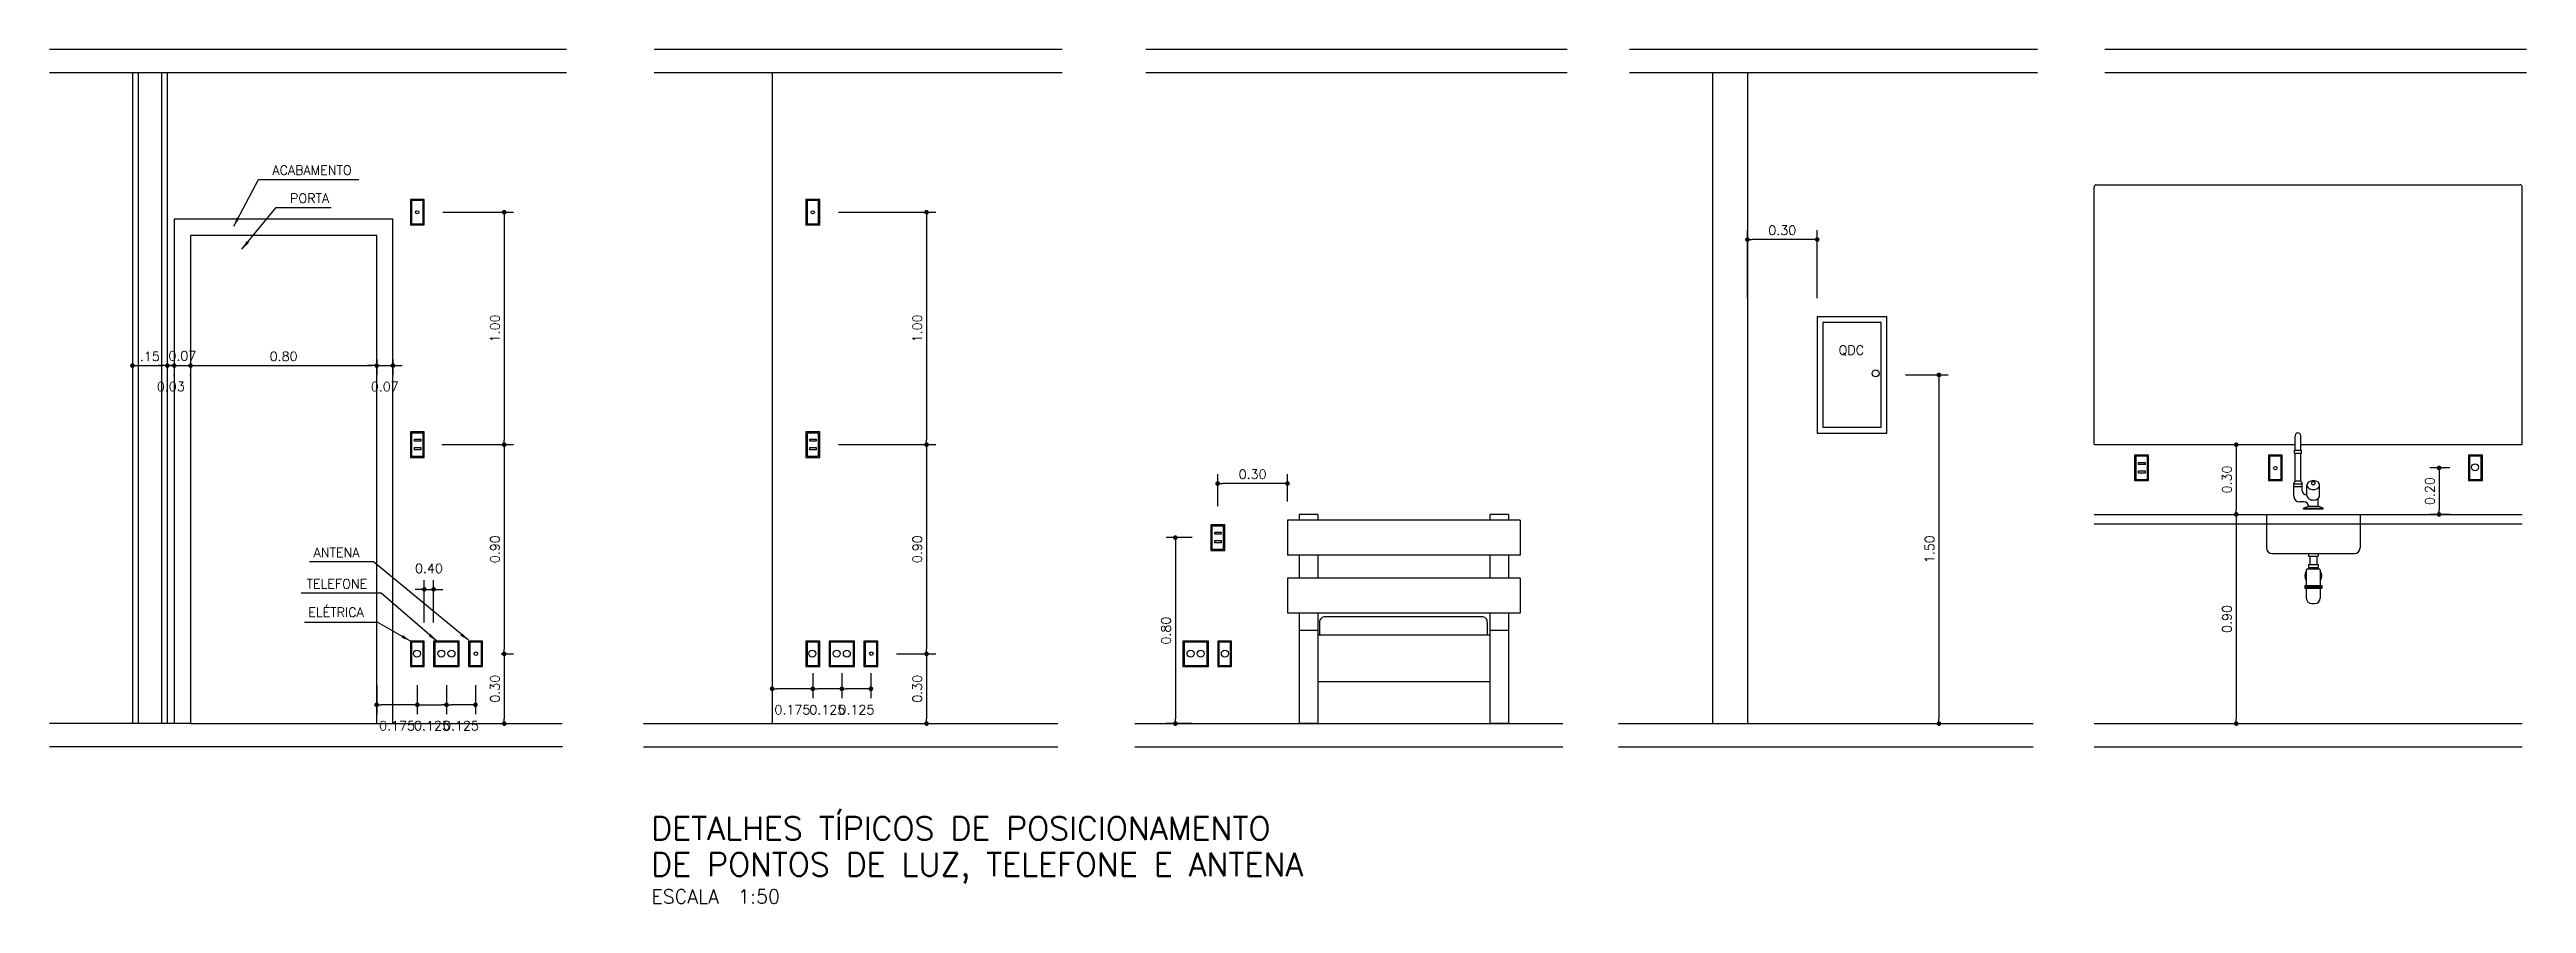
# Model space of a CAD drawing. Extents: x 0.4 to 27.1, y 1.1 to 10.2.
import ezdxf

# ---------------------------------------------------------------- set-up
doc = ezdxf.new("R2010")
doc.units = 0
doc.header["$LTSCALE"] = 0.4
doc.header["$MEASUREMENT"] = 0
doc.header["$PDMODE"] = 2
doc.header["$PDSIZE"] = 0.1
doc.layers.get('0').update_dxf_attribs({"linetype": 'CONTINUOUS'})
doc.layers.get('DEFPOINTS').update_dxf_attribs({"color": 4, "linetype": 'CONTINUOUS'})
doc.layers.add('DETALHES', color=4, linetype='CONTINUOUS')
doc.styles.add('ROMANS', font='ROMANS.SHX')
doc.dimstyles.new('LINEAR', dxfattribs={"dimtxt": 0.1, "dimasz": 0.05, "dimexe": 0.1, "dimexo": 0.2, "dimgap": 0.05, "dimtad": 1, "dimzin": 5, "dimtxsty": 'ROMANS', "dimblk1": 'DOT', "dimblk2": 'DOT', "dimsah": 1, "dimcen": 0.05, "dimdle": 0.03, "dimclrd": 1, "dimclre": 1, "dimclrt": 3, "dimazin": 3, "dimtfac": 1, "dimtofl": 0, "dimtmove": 0, "dimatfit": 3, "dimtvp": 1, "dimtolj": 1, "dimtzin": 1})
doc.dimstyles.new('TEXTO', dxfattribs={"dimtxt": 0.1, "dimasz": 0.1, "dimexe": 0.1, "dimexo": 0.3, "dimgap": 0.05, "dimtad": 1, "dimdec": 0, "dimlfac": 400, "dimzin": 5, "dimtxsty": 'ROMANS', "dimcen": 0.05, "dimdle": 0.03, "dimclrd": 1, "dimclre": 1, "dimclrt": 3, "dimazin": 3, "dimtfac": 1, "dimtdec": 4, "dimtmove": 0, "dimatfit": 3, "dimtvp": 1, "dimtolj": 1, "dimtzin": 5})

# ---------------------------------------------------------------- blocks, each defined once
blk = doc.blocks.new('_DOT')
at = {"color": 0, "linetype": 'BYBLOCK'}
blk.add_line((-0.5, 0), (-1, 0), dxfattribs=at)
at = {"color": 0, "linetype": 'BYBLOCK', "const_width": 0.5}
blk.add_lwpolyline([(-0.25, 0, 1), (0.25, 0, 1)], format="xyb", close=True, dxfattribs=at)
blk = doc.blocks.new('*D27')
at = {"color": 1, "linetype": 'BYBLOCK'}
for p, q in [((8.908, 8.495), (9.956, 8.495)), ((9.856, 8.445), (9.856, 6.045)), ((8.908, 5.995), (9.956, 5.995))]:
    blk.add_line(p, q, dxfattribs=at)
at = {"layer": 'DEFPOINTS', "color": 0, "linetype": 'BYBLOCK'}
for p in [(8.708, 8.495), (8.708, 5.995), (9.856, 5.995)]:
    blk.add_point(p, dxfattribs=at)
at = {"color": 1, "linetype": 'BYBLOCK', "xscale": 0.05, "yscale": 0.05, "zscale": 0.05}
for p, rotation in [((9.856, 8.495), 90), ((9.856, 5.995), 270)]:
    blk.add_blockref('_DOT', p, dxfattribs=dict(at, rotation=rotation))
at = {"color": 3, "linetype": 'BYBLOCK', "insert": (9.756, 7.245), "char_height": 0.1, "attachment_point": 5, "rotation": 90, "style": 'ROMANS'}
blk.add_mtext('\\A1;1.00', dxfattribs=at)
blk = doc.blocks.new('*D28')
at = {"color": 1, "linetype": 'BYBLOCK'}
for p, q in [((8.908, 5.995), (9.956, 5.995)), ((9.856, 5.945), (9.856, 3.795)), ((9.533, 3.745), (9.956, 3.745))]:
    blk.add_line(p, q, dxfattribs=at)
at = {"layer": 'DEFPOINTS', "color": 0, "linetype": 'BYBLOCK'}
for p in [(8.708, 5.995), (9.333, 3.745), (9.856, 3.745)]:
    blk.add_point(p, dxfattribs=at)
at = {"color": 1, "linetype": 'BYBLOCK', "xscale": 0.05, "yscale": 0.05, "zscale": 0.05}
for p, rotation in [((9.856, 5.995), 90), ((9.856, 3.745), 270)]:
    blk.add_blockref('_DOT', p, dxfattribs=dict(at, rotation=rotation))
at = {"color": 3, "linetype": 'BYBLOCK', "insert": (9.756, 4.87), "char_height": 0.1, "attachment_point": 5, "rotation": 90, "style": 'ROMANS'}
blk.add_mtext('\\A1;0.90', dxfattribs=at)
blk = doc.blocks.new('*D30')
at = {"color": 1, "linetype": 'BYBLOCK'}
for p, q in [((9.533, 3.745), (9.956, 3.745)), ((9.856, 3.695), (9.856, 3.045)), ((9.533, 2.995), (9.956, 2.995))]:
    blk.add_line(p, q, dxfattribs=at)
at = {"layer": 'DEFPOINTS', "color": 0, "linetype": 'BYBLOCK'}
for p in [(9.333, 3.745), (9.333, 2.995), (9.856, 2.995)]:
    blk.add_point(p, dxfattribs=at)
at = {"color": 1, "linetype": 'BYBLOCK', "xscale": 0.05, "yscale": 0.05, "zscale": 0.05}
for p, rotation in [((9.856, 3.745), 90), ((9.856, 2.995), 270)]:
    blk.add_blockref('_DOT', p, dxfattribs=dict(at, rotation=rotation))
at = {"color": 3, "linetype": 'BYBLOCK', "insert": (9.756, 3.37), "char_height": 0.1, "attachment_point": 5, "rotation": 90, "style": 'ROMANS'}
blk.add_mtext('\\A1;0.30', dxfattribs=at)
blk = doc.blocks.new('*D32')
at = {"color": 1, "linetype": 'BYBLOCK'}
for p, q in [((8.946, 3.538), (8.946, 3.269)), ((9.258, 3.538), (9.258, 3.269)), ((9.208, 3.369), (8.996, 3.369))]:
    blk.add_line(p, q, dxfattribs=at)
at = {"layer": 'DEFPOINTS', "color": 0, "linetype": 'BYBLOCK'}
for p in [(8.946, 3.738), (9.258, 3.738), (8.946, 3.369)]:
    blk.add_point(p, dxfattribs=at)
at = {"color": 1, "linetype": 'BYBLOCK', "xscale": 0.05, "yscale": 0.05, "zscale": 0.05, "rotation": 180}
blk.add_blockref('_DOT', (8.946, 3.369), dxfattribs=at)
at = {"color": 1, "linetype": 'BYBLOCK', "xscale": 0.05, "yscale": 0.05, "zscale": 0.05}
blk.add_blockref('_DOT', (9.258, 3.369), dxfattribs=at)
at = {"color": 3, "linetype": 'BYBLOCK', "insert": (9.102, 3.144), "char_height": 0.1, "attachment_point": 5, "style": 'ROMANS'}
blk.add_mtext('\\A1;0.125', dxfattribs=at)
blk = doc.blocks.new('*D33')
at = {"color": 1, "linetype": 'BYBLOCK'}
for p, q in [((8.633, 3.538), (8.633, 3.269)), ((8.946, 3.538), (8.946, 3.269)), ((8.896, 3.369), (8.683, 3.369))]:
    blk.add_line(p, q, dxfattribs=at)
at = {"layer": 'DEFPOINTS', "color": 0, "linetype": 'BYBLOCK'}
for p in [(8.633, 3.738), (8.946, 3.738), (8.633, 3.369)]:
    blk.add_point(p, dxfattribs=at)
at = {"color": 1, "linetype": 'BYBLOCK', "xscale": 0.05, "yscale": 0.05, "zscale": 0.05, "rotation": 180}
blk.add_blockref('_DOT', (8.633, 3.369), dxfattribs=at)
at = {"color": 1, "linetype": 'BYBLOCK', "xscale": 0.05, "yscale": 0.05, "zscale": 0.05}
blk.add_blockref('_DOT', (8.946, 3.369), dxfattribs=at)
at = {"color": 3, "linetype": 'BYBLOCK', "insert": (8.789, 3.144), "char_height": 0.1, "attachment_point": 5, "style": 'ROMANS'}
blk.add_mtext('\\A1;0.125', dxfattribs=at)
blk = doc.blocks.new('*D34')
at = {"color": 1, "linetype": 'BYBLOCK'}
for p, q in [((8.196, 3.538), (8.196, 3.269)), ((8.633, 3.538), (8.633, 3.269)), ((8.583, 3.369), (8.246, 3.369))]:
    blk.add_line(p, q, dxfattribs=at)
at = {"layer": 'DEFPOINTS', "color": 0, "linetype": 'BYBLOCK'}
for p in [(8.196, 3.738), (8.633, 3.738), (8.196, 3.369)]:
    blk.add_point(p, dxfattribs=at)
at = {"color": 1, "linetype": 'BYBLOCK', "xscale": 0.05, "yscale": 0.05, "zscale": 0.05, "rotation": 180}
blk.add_blockref('_DOT', (8.196, 3.369), dxfattribs=at)
at = {"color": 1, "linetype": 'BYBLOCK', "xscale": 0.05, "yscale": 0.05, "zscale": 0.05}
blk.add_blockref('_DOT', (8.633, 3.369), dxfattribs=at)
at = {"color": 3, "linetype": 'BYBLOCK', "insert": (8.414, 3.144), "char_height": 0.1, "attachment_point": 5, "style": 'ROMANS'}
blk.add_mtext('\\A1;0.175', dxfattribs=at)
blk = doc.blocks.new('*D35')
at = {"color": 1, "linetype": 'BYBLOCK'}
for p, q in [((4.696, 3.408), (4.696, 3.097)), ((4.958, 3.197), (4.746, 3.197)), ((5.008, 3.408), (5.008, 3.097))]:
    blk.add_line(p, q, dxfattribs=at)
at = {"layer": 'DEFPOINTS', "color": 0, "linetype": 'BYBLOCK'}
for p in [(4.696, 3.608), (5.008, 3.608), (4.696, 3.197)]:
    blk.add_point(p, dxfattribs=at)
at = {"color": 1, "linetype": 'BYBLOCK', "xscale": 0.05, "yscale": 0.05, "zscale": 0.05, "rotation": 180}
blk.add_blockref('_DOT', (4.696, 3.197), dxfattribs=at)
at = {"color": 1, "linetype": 'BYBLOCK', "xscale": 0.05, "yscale": 0.05, "zscale": 0.05}
blk.add_blockref('_DOT', (5.008, 3.197), dxfattribs=at)
at = {"color": 3, "linetype": 'BYBLOCK', "insert": (4.852, 2.972), "char_height": 0.1, "attachment_point": 5, "style": 'ROMANS'}
blk.add_mtext('\\A1;0.125', dxfattribs=at)
blk = doc.blocks.new('*D36')
at = {"color": 1, "linetype": 'BYBLOCK'}
for p, q in [((4.383, 3.408), (4.383, 3.097)), ((4.433, 3.197), (4.646, 3.197)), ((4.696, 3.408), (4.696, 3.097))]:
    blk.add_line(p, q, dxfattribs=at)
at = {"layer": 'DEFPOINTS', "color": 0, "linetype": 'BYBLOCK'}
for p in [(4.383, 3.608), (4.696, 3.608), (4.696, 3.197)]:
    blk.add_point(p, dxfattribs=at)
at = {"color": 1, "linetype": 'BYBLOCK', "xscale": 0.05, "yscale": 0.05, "zscale": 0.05, "rotation": 180}
blk.add_blockref('_DOT', (4.383, 3.197), dxfattribs=at)
at = {"color": 1, "linetype": 'BYBLOCK', "xscale": 0.05, "yscale": 0.05, "zscale": 0.05}
blk.add_blockref('_DOT', (4.696, 3.197), dxfattribs=at)
at = {"color": 3, "linetype": 'BYBLOCK', "insert": (4.54, 2.972), "char_height": 0.1, "attachment_point": 5, "style": 'ROMANS'}
blk.add_mtext('\\A1;0.125', dxfattribs=at)
blk = doc.blocks.new('*D37')
at = {"color": 1, "linetype": 'BYBLOCK'}
for p, q in [((3.946, 3.408), (3.946, 3.097)), ((4.333, 3.197), (3.996, 3.197)), ((4.383, 3.408), (4.383, 3.097))]:
    blk.add_line(p, q, dxfattribs=at)
at = {"layer": 'DEFPOINTS', "color": 0, "linetype": 'BYBLOCK'}
for p in [(3.946, 3.608), (4.383, 3.608), (3.946, 3.197)]:
    blk.add_point(p, dxfattribs=at)
at = {"color": 1, "linetype": 'BYBLOCK', "xscale": 0.05, "yscale": 0.05, "zscale": 0.05, "rotation": 180}
blk.add_blockref('_DOT', (3.946, 3.197), dxfattribs=at)
at = {"color": 1, "linetype": 'BYBLOCK', "xscale": 0.05, "yscale": 0.05, "zscale": 0.05}
blk.add_blockref('_DOT', (4.383, 3.197), dxfattribs=at)
at = {"color": 3, "linetype": 'BYBLOCK', "insert": (4.165, 2.972), "char_height": 0.1, "attachment_point": 5, "style": 'ROMANS'}
blk.add_mtext('\\A1;0.175', dxfattribs=at)
blk = doc.blocks.new('*D38')
at = {"color": 1, "linetype": 'BYBLOCK'}
for p, q in [((4.458, 4.083), (4.458, 4.539)), ((4.558, 4.083), (4.558, 4.539)), ((4.408, 4.439), (4.358, 4.439)), ((4.458, 4.439), (4.558, 4.439)), ((4.608, 4.439), (4.658, 4.439))]:
    blk.add_line(p, q, dxfattribs=at)
at = {"layer": 'DEFPOINTS', "color": 0, "linetype": 'BYBLOCK'}
for p in [(4.558, 4.439), (4.458, 3.883), (4.558, 3.883)]:
    blk.add_point(p, dxfattribs=at)
at = {"color": 1, "linetype": 'BYBLOCK', "xscale": 0.05, "yscale": 0.05, "zscale": 0.05}
blk.add_blockref('_DOT', (4.458, 4.439), dxfattribs=at)
at = {"color": 1, "linetype": 'BYBLOCK', "xscale": 0.05, "yscale": 0.05, "zscale": 0.05, "rotation": 180}
blk.add_blockref('_DOT', (4.558, 4.439), dxfattribs=at)
at = {"color": 3, "linetype": 'BYBLOCK', "insert": (4.508, 4.664), "char_height": 0.1, "attachment_point": 5, "style": 'ROMANS'}
blk.add_mtext('\\A1;0.40', dxfattribs=at)
blk = doc.blocks.new('*D39')
at = {"color": 1, "linetype": 'BYBLOCK'}
for p, q in [((1.321, 6.913), (1.321, 6.745)), ((1.371, 6.845), (1.646, 6.845)), ((1.696, 6.913), (1.696, 6.745))]:
    blk.add_line(p, q, dxfattribs=at)
at = {"layer": 'DEFPOINTS', "color": 0, "linetype": 'BYBLOCK'}
for p in [(1.321, 7.113), (1.696, 7.113), (1.696, 6.845)]:
    blk.add_point(p, dxfattribs=at)
at = {"color": 1, "linetype": 'BYBLOCK', "xscale": 0.05, "yscale": 0.05, "zscale": 0.05, "rotation": 180}
blk.add_blockref('_DOT', (1.321, 6.845), dxfattribs=at)
at = {"color": 1, "linetype": 'BYBLOCK', "xscale": 0.05, "yscale": 0.05, "zscale": 0.05}
blk.add_blockref('_DOT', (1.696, 6.845), dxfattribs=at)
at = {"color": 3, "linetype": 'BYBLOCK', "insert": (1.508, 6.945), "char_height": 0.1, "attachment_point": 5, "style": 'ROMANS'}
blk.add_mtext('\\A1;.15', dxfattribs=at)
blk = doc.blocks.new('*D40')
at = {"color": 1, "linetype": 'BYBLOCK'}
for p, q in [((1.696, 7.037), (1.696, 6.745)), ((1.771, 7.037), (1.771, 6.745)), ((1.646, 6.845), (1.596, 6.845)), ((1.696, 6.845), (1.771, 6.845)), ((1.821, 6.845), (1.871, 6.845))]:
    blk.add_line(p, q, dxfattribs=at)
at = {"layer": 'DEFPOINTS', "color": 0, "linetype": 'BYBLOCK'}
for p in [(1.696, 7.237), (1.771, 7.237), (1.771, 6.845)]:
    blk.add_point(p, dxfattribs=at)
at = {"color": 1, "linetype": 'BYBLOCK', "xscale": 0.05, "yscale": 0.05, "zscale": 0.05}
blk.add_blockref('_DOT', (1.696, 6.845), dxfattribs=at)
at = {"color": 1, "linetype": 'BYBLOCK', "xscale": 0.05, "yscale": 0.05, "zscale": 0.05, "rotation": 180}
blk.add_blockref('_DOT', (1.771, 6.845), dxfattribs=at)
at = {"color": 3, "linetype": 'BYBLOCK', "insert": (1.733, 6.62), "char_height": 0.1, "attachment_point": 5, "style": 'ROMANS'}
blk.add_mtext('\\A1;0.03', dxfattribs=at)
blk = doc.blocks.new('*D41')
at = {"color": 1, "linetype": 'BYBLOCK'}
for p, q in [((1.721, 6.845), (1.671, 6.845)), ((1.771, 6.845), (1.946, 6.845)), ((1.771, 6.737), (1.771, 6.745)), ((1.946, 6.737), (1.946, 6.745)), ((1.996, 6.845), (2.046, 6.845))]:
    blk.add_line(p, q, dxfattribs=at)
at = {"layer": 'DEFPOINTS', "color": 0, "linetype": 'BYBLOCK'}
for p in [(1.771, 6.937), (1.946, 6.937), (1.946, 6.845)]:
    blk.add_point(p, dxfattribs=at)
at = {"color": 1, "linetype": 'BYBLOCK', "xscale": 0.05, "yscale": 0.05, "zscale": 0.05}
blk.add_blockref('_DOT', (1.771, 6.845), dxfattribs=at)
at = {"color": 1, "linetype": 'BYBLOCK', "xscale": 0.05, "yscale": 0.05, "zscale": 0.05, "rotation": 180}
blk.add_blockref('_DOT', (1.946, 6.845), dxfattribs=at)
at = {"color": 3, "linetype": 'BYBLOCK', "insert": (1.858, 6.95), "char_height": 0.1, "attachment_point": 5, "style": 'ROMANS'}
blk.add_mtext('\\A1;0.07', dxfattribs=at)
blk = doc.blocks.new('*D42')
at = {"color": 1, "linetype": 'BYBLOCK'}
for p, q in [((1.946, 6.75), (1.946, 6.745)), ((1.996, 6.845), (3.896, 6.845)), ((3.946, 6.75), (3.946, 6.745))]:
    blk.add_line(p, q, dxfattribs=at)
at = {"layer": 'DEFPOINTS', "color": 0, "linetype": 'BYBLOCK'}
for p in [(1.946, 6.95), (3.946, 6.95), (3.946, 6.845)]:
    blk.add_point(p, dxfattribs=at)
at = {"color": 1, "linetype": 'BYBLOCK', "xscale": 0.05, "yscale": 0.05, "zscale": 0.05, "rotation": 180}
blk.add_blockref('_DOT', (1.946, 6.845), dxfattribs=at)
at = {"color": 1, "linetype": 'BYBLOCK', "xscale": 0.05, "yscale": 0.05, "zscale": 0.05}
blk.add_blockref('_DOT', (3.946, 6.845), dxfattribs=at)
at = {"color": 3, "linetype": 'BYBLOCK', "insert": (2.946, 6.945), "char_height": 0.1, "attachment_point": 5, "style": 'ROMANS'}
blk.add_mtext('\\A1;0.80', dxfattribs=at)
blk = doc.blocks.new('*D43')
at = {"color": 1, "linetype": 'BYBLOCK'}
for p, q in [((3.896, 6.845), (3.846, 6.845)), ((3.946, 6.913), (3.946, 6.745)), ((3.946, 6.845), (4.121, 6.845)), ((4.121, 6.913), (4.121, 6.745)), ((4.171, 6.845), (4.221, 6.845))]:
    blk.add_line(p, q, dxfattribs=at)
at = {"layer": 'DEFPOINTS', "color": 0, "linetype": 'BYBLOCK'}
for p in [(3.946, 7.113), (4.121, 7.113), (4.121, 6.845)]:
    blk.add_point(p, dxfattribs=at)
at = {"color": 1, "linetype": 'BYBLOCK', "xscale": 0.05, "yscale": 0.05, "zscale": 0.05}
blk.add_blockref('_DOT', (3.946, 6.845), dxfattribs=at)
at = {"color": 1, "linetype": 'BYBLOCK', "xscale": 0.05, "yscale": 0.05, "zscale": 0.05, "rotation": 180}
blk.add_blockref('_DOT', (4.121, 6.845), dxfattribs=at)
at = {"color": 3, "linetype": 'BYBLOCK', "insert": (4.033, 6.62), "char_height": 0.1, "attachment_point": 5, "style": 'ROMANS'}
blk.add_mtext('\\A1;0.07', dxfattribs=at)
blk = doc.blocks.new('*D44')
at = {"color": 1, "linetype": 'BYBLOCK'}
for p, q in [((4.658, 8.495), (5.417, 8.495)), ((5.317, 8.445), (5.317, 6.045)), ((4.646, 5.995), (5.417, 5.995))]:
    blk.add_line(p, q, dxfattribs=at)
at = {"layer": 'DEFPOINTS', "color": 0, "linetype": 'BYBLOCK'}
for p in [(4.458, 8.495), (4.446, 5.995), (5.317, 5.995)]:
    blk.add_point(p, dxfattribs=at)
at = {"color": 1, "linetype": 'BYBLOCK', "xscale": 0.05, "yscale": 0.05, "zscale": 0.05}
for p, rotation in [((5.317, 8.495), 90), ((5.317, 5.995), 270)]:
    blk.add_blockref('_DOT', p, dxfattribs=dict(at, rotation=rotation))
at = {"color": 3, "linetype": 'BYBLOCK', "insert": (5.217, 7.245), "char_height": 0.1, "attachment_point": 5, "rotation": 90, "style": 'ROMANS'}
blk.add_mtext('\\A1;1.00', dxfattribs=at)
blk = doc.blocks.new('*D45')
at = {"color": 1, "linetype": 'BYBLOCK'}
for p, q in [((4.658, 5.995), (5.417, 5.995)), ((5.317, 5.945), (5.317, 3.795)), ((5.283, 3.745), (5.417, 3.745))]:
    blk.add_line(p, q, dxfattribs=at)
at = {"layer": 'DEFPOINTS', "color": 0, "linetype": 'BYBLOCK'}
for p in [(4.458, 5.995), (5.083, 3.745), (5.317, 3.745)]:
    blk.add_point(p, dxfattribs=at)
at = {"color": 1, "linetype": 'BYBLOCK', "xscale": 0.05, "yscale": 0.05, "zscale": 0.05}
for p, rotation in [((5.317, 5.995), 90), ((5.317, 3.745), 270)]:
    blk.add_blockref('_DOT', p, dxfattribs=dict(at, rotation=rotation))
at = {"color": 3, "linetype": 'BYBLOCK', "insert": (5.217, 4.87), "char_height": 0.1, "attachment_point": 5, "rotation": 90, "style": 'ROMANS'}
blk.add_mtext('\\A1;0.90', dxfattribs=at)
blk = doc.blocks.new('*D46')
at = {"color": 1, "linetype": 'BYBLOCK'}
for p, q in [((5.283, 3.745), (5.417, 3.745)), ((5.317, 3.695), (5.317, 3.045)), ((5.283, 2.995), (5.417, 2.995))]:
    blk.add_line(p, q, dxfattribs=at)
at = {"layer": 'DEFPOINTS', "color": 0, "linetype": 'BYBLOCK'}
for p in [(5.083, 3.745), (5.083, 2.995), (5.317, 2.995)]:
    blk.add_point(p, dxfattribs=at)
at = {"color": 1, "linetype": 'BYBLOCK', "xscale": 0.05, "yscale": 0.05, "zscale": 0.05}
for p, rotation in [((5.317, 3.745), 90), ((5.317, 2.995), 270)]:
    blk.add_blockref('_DOT', p, dxfattribs=dict(at, rotation=rotation))
at = {"color": 3, "linetype": 'BYBLOCK', "insert": (5.217, 3.37), "char_height": 0.1, "attachment_point": 5, "rotation": 90, "style": 'ROMANS'}
blk.add_mtext('\\A1;0.30', dxfattribs=at)
blk = doc.blocks.new('*D47')
at = {"color": 1, "linetype": 'BYBLOCK'}
for p, q in [((12.985, 5.333), (12.985, 5.677)), ((13.735, 5.383), (13.735, 5.677)), ((13.685, 5.577), (13.035, 5.577))]:
    blk.add_line(p, q, dxfattribs=at)
at = {"layer": 'DEFPOINTS', "color": 0, "linetype": 'BYBLOCK'}
for p in [(12.985, 5.577), (12.985, 5.133), (13.735, 5.183)]:
    blk.add_point(p, dxfattribs=at)
at = {"color": 1, "linetype": 'BYBLOCK', "xscale": 0.05, "yscale": 0.05, "zscale": 0.05, "rotation": 180}
blk.add_blockref('_DOT', (12.985, 5.577), dxfattribs=at)
at = {"color": 1, "linetype": 'BYBLOCK', "xscale": 0.05, "yscale": 0.05, "zscale": 0.05}
blk.add_blockref('_DOT', (13.735, 5.577), dxfattribs=at)
at = {"color": 3, "linetype": 'BYBLOCK', "insert": (13.36, 5.677), "char_height": 0.1, "attachment_point": 5, "style": 'ROMANS'}
blk.add_mtext('\\A1;0.30', dxfattribs=at)
blk = doc.blocks.new('*D49')
at = {"color": 1, "linetype": 'BYBLOCK'}
for p, q in [((12.71, 4.995), (12.43, 4.995)), ((12.53, 4.945), (12.53, 3.045)), ((12.71, 2.995), (12.43, 2.995))]:
    blk.add_line(p, q, dxfattribs=at)
at = {"layer": 'DEFPOINTS', "color": 0, "linetype": 'BYBLOCK'}
for p in [(12.91, 4.995), (12.53, 2.995), (12.91, 2.995)]:
    blk.add_point(p, dxfattribs=at)
at = {"color": 1, "linetype": 'BYBLOCK', "xscale": 0.05, "yscale": 0.05, "zscale": 0.05}
for p, rotation in [((12.53, 4.995), 90), ((12.53, 2.995), 270)]:
    blk.add_blockref('_DOT', p, dxfattribs=dict(at, rotation=rotation))
at = {"color": 3, "linetype": 'BYBLOCK', "insert": (12.43, 3.995), "char_height": 0.1, "attachment_point": 5, "rotation": 90, "style": 'ROMANS'}
blk.add_mtext('\\A1;0.80', dxfattribs=at)
blk = doc.blocks.new('*D50')
at = {"color": 1, "linetype": 'BYBLOCK'}
for p, q in [((18.678, 7.57), (18.678, 8.301)), ((19.428, 7.57), (19.428, 8.301)), ((19.378, 8.201), (18.728, 8.201))]:
    blk.add_line(p, q, dxfattribs=at)
at = {"layer": 'DEFPOINTS', "color": 0, "linetype": 'BYBLOCK'}
for p in [(18.678, 8.201), (18.678, 7.37), (19.428, 7.37)]:
    blk.add_point(p, dxfattribs=at)
at = {"color": 1, "linetype": 'BYBLOCK', "xscale": 0.05, "yscale": 0.05, "zscale": 0.05, "rotation": 180}
blk.add_blockref('_DOT', (18.678, 8.201), dxfattribs=at)
at = {"color": 1, "linetype": 'BYBLOCK', "xscale": 0.05, "yscale": 0.05, "zscale": 0.05}
blk.add_blockref('_DOT', (19.428, 8.201), dxfattribs=at)
at = {"color": 3, "linetype": 'BYBLOCK', "insert": (19.053, 8.301), "char_height": 0.1, "attachment_point": 5, "style": 'ROMANS'}
blk.add_mtext('\\A1;0.30', dxfattribs=at)
blk = doc.blocks.new('*D51')
at = {"color": 1, "linetype": 'BYBLOCK'}
for p, q in [((20.378, 6.745), (20.836, 6.745)), ((20.736, 6.695), (20.736, 3.045)), ((20.378, 2.995), (20.836, 2.995))]:
    blk.add_line(p, q, dxfattribs=at)
at = {"layer": 'DEFPOINTS', "color": 0, "linetype": 'BYBLOCK'}
for p in [(20.178, 6.745), (20.178, 2.995), (20.736, 2.995)]:
    blk.add_point(p, dxfattribs=at)
at = {"color": 1, "linetype": 'BYBLOCK', "xscale": 0.05, "yscale": 0.05, "zscale": 0.05}
for p, rotation in [((20.736, 6.745), 90), ((20.736, 2.995), 270)]:
    blk.add_blockref('_DOT', p, dxfattribs=dict(at, rotation=rotation))
at = {"color": 3, "linetype": 'BYBLOCK', "insert": (20.636, 4.87), "char_height": 0.1, "attachment_point": 5, "rotation": 90, "style": 'ROMANS'}
blk.add_mtext('\\A1;1.50', dxfattribs=at)
blk = doc.blocks.new('*D53')
at = {"color": 1, "linetype": 'BYBLOCK'}
for p, q in [((23.932, 5.945), (23.932, 5.295)), ((24.016, 5.995), (24.032, 5.995)), ((24.016, 5.245), (24.032, 5.245))]:
    blk.add_line(p, q, dxfattribs=at)
at = {"layer": 'DEFPOINTS', "color": 0, "linetype": 'BYBLOCK'}
for p in [(23.816, 5.995), (23.816, 5.245), (23.932, 5.245)]:
    blk.add_point(p, dxfattribs=at)
at = {"color": 1, "linetype": 'BYBLOCK', "xscale": 0.05, "yscale": 0.05, "zscale": 0.05}
for p, rotation in [((23.932, 5.995), 90), ((23.932, 5.245), 270)]:
    blk.add_blockref('_DOT', p, dxfattribs=dict(at, rotation=rotation))
at = {"color": 3, "linetype": 'BYBLOCK', "insert": (23.832, 5.62), "char_height": 0.1, "attachment_point": 5, "rotation": 90, "style": 'ROMANS'}
blk.add_mtext('\\A1;0.30', dxfattribs=at)
blk = doc.blocks.new('*D54')
at = {"color": 1, "linetype": 'BYBLOCK'}
for p, q in [((23.932, 5.195), (23.932, 3.045)), ((24.016, 5.245), (24.032, 5.245)), ((24.016, 2.995), (24.032, 2.995))]:
    blk.add_line(p, q, dxfattribs=at)
at = {"layer": 'DEFPOINTS', "color": 0, "linetype": 'BYBLOCK'}
for p in [(23.816, 5.245), (23.816, 2.995), (23.932, 2.995)]:
    blk.add_point(p, dxfattribs=at)
at = {"color": 1, "linetype": 'BYBLOCK', "xscale": 0.05, "yscale": 0.05, "zscale": 0.05}
for p, rotation in [((23.932, 5.245), 90), ((23.932, 2.995), 270)]:
    blk.add_blockref('_DOT', p, dxfattribs=dict(at, rotation=rotation))
at = {"color": 3, "linetype": 'BYBLOCK', "insert": (23.832, 4.12), "char_height": 0.1, "attachment_point": 5, "rotation": 90, "style": 'ROMANS'}
blk.add_mtext('\\A1;0.90', dxfattribs=at)
blk = doc.blocks.new('*D55')
at = {"color": 1, "linetype": 'BYBLOCK'}
for p, q in [((26.227, 5.745), (26.012, 5.745)), ((26.112, 5.695), (26.112, 5.295)), ((26.227, 5.245), (26.012, 5.245))]:
    blk.add_line(p, q, dxfattribs=at)
at = {"layer": 'DEFPOINTS', "color": 0, "linetype": 'BYBLOCK'}
for p in [(26.427, 5.745), (26.112, 5.245), (26.427, 5.245)]:
    blk.add_point(p, dxfattribs=at)
at = {"color": 1, "linetype": 'BYBLOCK', "xscale": 0.05, "yscale": 0.05, "zscale": 0.05}
for p, rotation in [((26.112, 5.745), 90), ((26.112, 5.245), 270)]:
    blk.add_blockref('_DOT', p, dxfattribs=dict(at, rotation=rotation))
at = {"color": 3, "linetype": 'BYBLOCK', "insert": (26.012, 5.495), "char_height": 0.1, "attachment_point": 5, "rotation": 90, "style": 'ROMANS'}
blk.add_mtext('\\A1;0.20', dxfattribs=at)

msp = doc.modelspace()

# ---------------------------------------------------------------- linework, layer by layer
at = {"layer": 'DETALHES', "color": 4}
for p, q in [((5.987, 10.245), (0.43, 10.245)), ((11.313, 10.245), (6.93, 10.245)), ((16.742, 10.245), (12.211, 10.245)), ((21.796, 10.245), (17.412, 10.245)), ((27.051, 10.245), (22.521, 10.245)), ((5.987, 9.995), (0.43, 9.995)), ((1.321, 9.995), (1.321, 2.995)), ((1.696, 9.995), (1.696, 2.995)), ((11.313, 9.995), (6.93, 9.995)), ((8.196, 9.995), (8.196, 2.995)), ((16.742, 9.995), (12.211, 9.995)), ((21.796, 9.995), (17.412, 9.995)), ((18.303, 9.995), (18.303, 2.995)), ((18.678, 9.995), (18.678, 2.995)), ((27.051, 9.995), (22.521, 9.995)), ((13.86, 3.995), (13.86, 2.995)), ((14.06, 3.995), (13.86, 3.995)), ((14.06, 3.995), (14.06, 2.995)), ((15.91, 3.995), (15.91, 2.995)), ((16.11, 3.995), (15.91, 3.995)), ((16.11, 3.995), (16.11, 2.995)), ((15.91, 3.945), (14.06, 3.945)), ((15.91, 3.445), (14.06, 3.445)), ((1.946, 2.995), (0.43, 2.995)), ((3.946, 2.995), (5.941, 2.995)), ((6.812, 2.995), (11.268, 2.995)), ((12.093, 2.995), (16.696, 2.995)), ((14.06, 2.995), (13.86, 2.995)), ((16.11, 2.995), (15.91, 2.995)), ((17.294, 2.995), (21.75, 2.995)), ((22.403, 2.995), (27.005, 2.995)), ((5.942, 2.745), (0.43, 2.745)), ((6.812, 2.745), (11.268, 2.745)), ((12.093, 2.745), (16.696, 2.745)), ((17.294, 2.745), (21.75, 2.745)), ((22.403, 2.745), (27.005, 2.745))]:
    msp.add_line(p, q, dxfattribs=at)
at = {"layer": 'DETALHES', "color": 2}
for p, q in [((1.383, 9.995), (1.383, 2.995)), ((1.633, 9.995), (1.633, 2.995)), ((22.428, 8.791), (26.98, 8.791)), ((22.403, 5.995), (22.403, 8.766)), ((27.005, 5.995), (27.005, 8.766)), ((22.403, 5.995), (24.565, 5.995)), ((24.557, 5.935), (24.632, 5.935)), ((24.557, 5.905), (24.557, 5.935)), ((24.557, 5.905), (24.632, 5.905)), ((24.565, 5.935), (24.565, 6.091)), ((24.565, 5.605), (24.565, 5.905)), ((24.625, 5.935), (24.625, 6.091)), ((24.625, 5.995), (27.005, 5.995)), ((24.625, 5.605), (24.625, 5.905)), ((24.632, 5.905), (24.632, 5.935)), ((24.55, 5.575), (24.565, 5.605)), ((24.565, 5.605), (24.625, 5.605)), ((24.625, 5.605), (24.64, 5.575)), ((24.55, 5.575), (24.64, 5.575)), ((24.55, 5.44), (24.55, 5.575)), ((24.55, 5.545), (24.64, 5.545)), ((24.662, 5.38), (24.61, 5.38)), ((24.64, 5.5), (24.64, 5.575)), ((24.655, 5.311), (24.707, 5.335)), ((24.692, 5.455), (24.685, 5.455)), ((24.692, 5.447), (24.692, 5.56)), ((24.707, 5.335), (24.812, 5.335)), ((24.707, 5.335), (24.707, 5.335)), ((24.812, 5.335), (24.812, 5.417)), ((24.865, 5.311), (24.812, 5.335)), ((24.827, 5.447), (24.827, 5.56)), ((24.197, 5.245), (25.322, 5.245)), ((24.257, 5.245), (24.257, 4.885)), ((24.76, 5.305), (24.651, 5.305)), ((24.655, 5.311), (24.865, 5.311)), ((24.655, 5.305), (24.655, 5.311)), ((24.655, 5.305), (24.865, 5.305)), ((24.865, 5.305), (24.865, 5.311)), ((25.262, 5.245), (25.262, 4.885)), ((24.317, 4.825), (25.202, 4.825)), ((24.707, 4.825), (24.812, 4.825)), ((24.707, 4.825), (24.707, 4.795)), ((24.707, 4.795), (24.812, 4.795)), ((24.722, 4.795), (24.722, 4.705)), ((24.722, 4.795), (24.722, 4.705)), ((24.797, 4.795), (24.797, 4.705)), ((24.812, 4.825), (24.812, 4.795)), ((24.685, 4.645), (24.685, 4.48)), ((24.7, 4.66), (24.82, 4.66)), ((24.707, 4.705), (24.812, 4.705)), ((24.707, 4.705), (24.707, 4.675)), ((24.707, 4.675), (24.812, 4.675)), ((24.722, 4.675), (24.722, 4.66)), ((24.722, 4.675), (24.722, 4.66)), ((24.797, 4.675), (24.797, 4.66)), ((24.812, 4.705), (24.812, 4.675)), ((24.835, 4.645), (24.835, 4.48)), ((24.67, 4.48), (24.85, 4.48)), ((24.67, 4.48), (24.67, 4.45)), ((24.67, 4.465), (24.85, 4.465)), ((24.67, 4.45), (24.85, 4.45)), ((24.685, 4.45), (24.685, 4.345)), ((24.745, 4.285), (24.775, 4.285)), ((24.835, 4.45), (24.835, 4.345)), ((24.85, 4.48), (24.85, 4.45))]:
    msp.add_line(p, q, dxfattribs=at)
at = {"layer": 'DETALHES', "color": 3}
for p, q in [((16.235, 5.183), (13.735, 5.183)), ((13.735, 5.183), (13.735, 4.808)), ((14.06, 5.245), (13.86, 5.245)), ((13.86, 5.245), (13.86, 5.183)), ((14.06, 5.245), (14.06, 5.183)), ((15.91, 5.245), (15.91, 5.183)), ((16.11, 5.245), (15.91, 5.245)), ((16.11, 5.245), (16.11, 5.183)), ((16.11, 5.245), (16.11, 5.183)), ((16.235, 5.183), (16.235, 4.808)), ((22.403, 5.245), (27.005, 5.245)), ((22.403, 5.145), (27.005, 5.145)), ((16.235, 4.808), (13.735, 4.808)), ((13.86, 4.808), (13.86, 4.558)), ((14.06, 4.808), (14.06, 4.558)), ((15.91, 4.808), (15.91, 4.558)), ((16.11, 4.808), (16.11, 4.558)), ((16.11, 4.808), (16.11, 4.558)), ((16.235, 4.558), (13.735, 4.558)), ((13.735, 4.558), (13.735, 4.183)), ((16.235, 4.558), (16.235, 4.183)), ((16.235, 4.183), (13.735, 4.183)), ((13.86, 4.183), (13.86, 3.995)), ((14.06, 4.183), (14.06, 3.995)), ((15.91, 4.183), (15.91, 3.995)), ((16.11, 4.183), (16.11, 3.995)), ((16.11, 4.183), (16.11, 3.995))]:
    msp.add_line(p, q, dxfattribs=at)
at = {"layer": 'DETALHES', "color": 2, "flags": 128}
for points in [[(4.308, 8.358), (4.458, 8.358), (4.458, 8.633), (4.308, 8.633)], [(8.558, 8.358), (8.708, 8.358), (8.708, 8.633), (8.558, 8.633)], [(4.308, 5.858), (4.458, 5.858), (4.458, 6.133), (4.308, 6.133)], [(8.558, 5.858), (8.708, 5.858), (8.708, 6.133), (8.558, 6.133)], [(22.84, 5.608), (22.99, 5.608), (22.99, 5.883), (22.84, 5.883)], [(24.277, 5.608), (24.427, 5.608), (24.427, 5.883), (24.277, 5.883)], [(26.427, 5.608), (26.577, 5.608), (26.577, 5.883), (26.427, 5.883)], [(12.91, 4.858), (13.06, 4.858), (13.06, 5.133), (12.91, 5.133)]]:
    msp.add_lwpolyline(points, close=True, dxfattribs=at)
at = {"layer": 'DETALHES', "color": 3}
for points in [[(4.321, 8.37), (4.446, 8.37), (4.446, 8.62), (4.321, 8.62)], [(8.571, 8.37), (8.696, 8.37), (8.696, 8.62), (8.571, 8.62)], [(19.49, 6.183), (20.115, 6.183), (20.115, 7.308), (19.49, 7.308)], [(4.321, 5.87), (4.446, 5.87), (4.446, 6.12), (4.321, 6.12)], [(4.351, 6.054), (4.419, 6.054), (4.419, 6.031), (4.351, 6.031)], [(4.351, 5.964), (4.419, 5.964), (4.419, 5.94), (4.351, 5.94)], [(8.571, 5.87), (8.696, 5.87), (8.696, 6.12), (8.571, 6.12)], [(8.6, 6.054), (8.669, 6.054), (8.669, 6.031), (8.6, 6.031)], [(8.6, 5.964), (8.669, 5.964), (8.669, 5.94), (8.6, 5.94)], [(22.853, 5.62), (22.978, 5.62), (22.978, 5.87), (22.853, 5.87)], [(24.289, 5.62), (24.414, 5.62), (24.414, 5.87), (24.289, 5.87)], [(26.439, 5.62), (26.564, 5.62), (26.564, 5.87), (26.439, 5.87)], [(22.883, 5.804), (22.952, 5.804), (22.952, 5.781), (22.883, 5.781)], [(22.883, 5.714), (22.952, 5.714), (22.952, 5.69), (22.883, 5.69)], [(12.923, 4.87), (13.048, 4.87), (13.048, 5.12), (12.923, 5.12)], [(12.953, 5.054), (13.021, 5.054), (13.021, 5.031), (12.953, 5.031)], [(12.953, 4.964), (13.021, 4.964), (13.021, 4.94), (12.953, 4.94)], [(4.321, 3.62), (4.446, 3.62), (4.446, 3.87), (4.321, 3.87)], [(4.571, 3.62), (4.821, 3.62), (4.821, 3.87), (4.571, 3.87)], [(4.946, 3.62), (5.071, 3.62), (5.071, 3.87), (4.946, 3.87)], [(8.571, 3.62), (8.696, 3.62), (8.696, 3.87), (8.571, 3.87)], [(8.821, 3.62), (9.071, 3.62), (9.071, 3.87), (8.821, 3.87)], [(9.196, 3.62), (9.321, 3.62), (9.321, 3.87), (9.196, 3.87)], [(12.623, 3.62), (12.873, 3.62), (12.873, 3.87), (12.623, 3.87)], [(12.998, 3.62), (13.123, 3.62), (13.123, 3.87), (12.998, 3.87)]]:
    msp.add_lwpolyline(points, close=True, dxfattribs=at)
at = {"layer": 'DETALHES', "color": 2}
msp.add_lwpolyline([(4.121, 2.995), (4.121, 8.42), (1.771, 8.42), (1.771, 2.995)], dxfattribs=at)
for points in [[(1.946, 2.995), (3.946, 2.995), (3.946, 8.245), (1.946, 8.245)], [(4.308, 3.608), (4.458, 3.608), (4.458, 3.883), (4.308, 3.883)], [(4.558, 3.608), (4.833, 3.608), (4.833, 3.883), (4.558, 3.883)], [(4.933, 3.608), (5.083, 3.608), (5.083, 3.883), (4.933, 3.883)], [(8.558, 3.608), (8.708, 3.608), (8.708, 3.883), (8.558, 3.883)], [(8.808, 3.608), (9.083, 3.608), (9.083, 3.883), (8.808, 3.883)], [(9.183, 3.608), (9.333, 3.608), (9.333, 3.883), (9.183, 3.883)], [(12.61, 3.608), (12.885, 3.608), (12.885, 3.883), (12.61, 3.883)], [(12.985, 3.608), (13.135, 3.608), (13.135, 3.883), (12.985, 3.883)]]:
    msp.add_lwpolyline(points, close=True, dxfattribs=at)
at = {"layer": 'DETALHES', "color": 4}
msp.add_lwpolyline([(19.428, 6.12), (20.178, 6.12), (20.178, 7.37), (19.428, 7.37)], close=True, dxfattribs=at)
at = {"layer": 'DETALHES', "color": 2}
for points in [[(24.827, 5.56, 0.133256), (24.823, 5.577, 0.106756), (24.808, 5.594, 0.082828), (24.787, 5.604, 0.071352), (24.76, 5.608, 0.071352), (24.733, 5.604, 0.082828), (24.712, 5.594, 0.106756), (24.697, 5.577, 0.133256), (24.692, 5.56, 0.133256), (24.697, 5.543, 0.106756), (24.712, 5.526, 0.082828), (24.733, 5.516, 0.071352), (24.76, 5.512, 0.071352), (24.787, 5.516, 0.082828), (24.808, 5.526, 0.106756), (24.823, 5.543, 0.133256)], [(24.739, 5.581, 0.133256), (24.74, 5.576, 0.106756), (24.745, 5.57, 0.082828), (24.752, 5.567, 0.071352), (24.76, 5.566, 0.071352), (24.768, 5.567, 0.082828), (24.775, 5.57, 0.106756), (24.78, 5.576, 0.133256), (24.781, 5.581, 0.133256), (24.78, 5.586, 0.106756), (24.775, 5.591, 0.082828), (24.768, 5.595, 0.071352), (24.76, 5.596, 0.071352), (24.752, 5.595, 0.082828), (24.745, 5.591, 0.106756), (24.74, 5.586, 0.133256)]]:
    msp.add_lwpolyline(points, format="xyb", close=True, dxfattribs=at)
msp.add_lwpolyline([(24.692, 5.447, 0.133256), (24.697, 5.43, 0.106756), (24.712, 5.413, 0.082828), (24.733, 5.403, 0.071352), (24.76, 5.399, 0.071352), (24.787, 5.403, 0.082828), (24.808, 5.413, 0.106756), (24.823, 5.43, 0.133256), (24.827, 5.447, 0.133256)], format="xyb", dxfattribs=at)
at = {"layer": 'DETALHES', "color": 2, "flags": 128}
msp.add_lwpolyline([(15.884, 3.945), (15.884, 4.083, 0.414214), (15.822, 4.145), (14.141, 4.145, 0.414214), (14.079, 4.083), (14.079, 3.945)], format="xyb", dxfattribs=at)
at = {"layer": 'DETALHES', "color": 3}
for centre, radius in [((4.382, 8.494), 0.0176), ((8.632, 8.494), 0.0176), ((20.057, 6.762), 0.0371), ((24.352, 5.742), 0.0185), ((26.499, 5.752), 0.0375), ((4.379, 3.748), 0.0375), ((4.641, 3.748), 0.0375), ((4.75, 3.748), 0.0375), ((5.012, 3.748), 0.0188), ((8.629, 3.748), 0.0375), ((8.891, 3.748), 0.0375), ((8.999, 3.748), 0.0375), ((9.262, 3.748), 0.0188), ((12.693, 3.748), 0.0375), ((12.801, 3.748), 0.0375), ((13.062, 3.748), 0.0375)]:
    msp.add_circle(centre, radius, dxfattribs=at)
at = {"layer": 'DETALHES', "color": 2}
for centre, radius, start, end in [((22.428, 8.766), 0.025, 90, 180), ((24.595, 6.091), 0.03, 360, 180), ((24.61, 5.44), 0.06, 180, 270), ((24.685, 5.5), 0.045, 180, 270), ((24.662, 5.335), 0.045, 0, 90), ((24.317, 4.885), 0.06, 180, 270), ((25.202, 4.885), 0.06, 270, 0), ((24.76, 4.585), 0.09, 146.4427, 213.5573), ((24.7, 4.645), 0.015, 90, 180), ((24.76, 4.585), 0.09, 114.6243, 123.5573), ((24.76, 4.585), 0.09, 56.4427, 65.3757), ((24.82, 4.645), 0.015, 0, 90), ((24.76, 4.585), 0.09, 326.4427, 33.5573), ((24.745, 4.345), 0.06, 180, 270), ((24.775, 4.345), 0.06, 270, 0)]:
    msp.add_arc(centre, radius, start, end, dxfattribs=at)
at = {"layer": 'DETALHES'}
msp.add_arc((26.98, 8.766), 0.025, 0, 90, dxfattribs=at)

# ---------------------------------------------------------------- texts
at = {"layer": 'DETALHES', "color": 4, "style": 'ROMANS'}
for s, height, p in [('QDC', 0.1, (19.658, 6.962)), ('ESCALA  1:50', 0.15, (6.898, 1.06))]:
    msp.add_text(s, height=height, dxfattribs=at).set_placement(p)
at = {"layer": 'DETALHES', "color": 6, "style": 'ROMANS'}
for s, p in [('DETALHES TÍPICOS DE POSICIONAMENTO', (6.898, 1.744)), ('DE PONTOS DE LUZ, TELEFONE E ANTENA', (6.898, 1.355))]:
    msp.add_text(s, height=0.25, dxfattribs=at).set_placement(p)
at = {"layer": 'DETALHES', "color": 3, "char_height": 0.1, "style": 'ROMANS'}
for s, insert, attachment_point in [('\\A1;ACABAMENTO', (2.825, 8.947), 4), ('\\A1;PORTA', (3.015, 8.645), 4), ('\\A1;ANTENA', (3.761, 4.835), 6), ('\\A1;TELEFONE', (3.845, 4.498), 6), ('\\A1;ELÉTRICA', (3.807, 4.192), 6)]:
    msp.add_mtext(s, dxfattribs=dict(at, insert=insert, attachment_point=attachment_point))

# ---------------------------------------------------------------- dimensions: what is measured, and where the dimension line sits
at = {"layer": 'DETALHES'}
for base, p1, p2, text, picture, middle in [((5.317, 5.995), (4.458, 8.495), (4.446, 5.995), '1.00', '*D44', (5.217, 7.245)), ((9.856, 5.995), (8.708, 8.495), (8.708, 5.995), '1.00', '*D27', (9.756, 7.245)), ((20.736, 2.995), (20.178, 6.745), (20.178, 2.995), '1.50', '*D51', (20.636, 4.87)), ((5.317, 3.745), (4.458, 5.995), (5.083, 3.745), '0.90', '*D45', (5.217, 4.87)), ((9.856, 3.745), (8.708, 5.995), (9.333, 3.745), '0.90', '*D28', (9.756, 4.87)), ((23.932, 5.245), (23.816, 5.995), (23.816, 5.245), '0.30', '*D53', (23.832, 5.62)), ((26.112, 5.245), (26.427, 5.745), (26.427, 5.245), '0.20', '*D55', (26.012, 5.495)), ((23.932, 2.995), (23.816, 5.245), (23.816, 2.995), '0.90', '*D54', (23.832, 4.12)), ((12.53, 2.995), (12.91, 4.995), (12.91, 2.995), '0.80', '*D49', (12.43, 3.995)), ((5.317, 2.995), (5.083, 3.745), (5.083, 2.995), '0.30', '*D46', (5.217, 3.37)), ((9.856, 2.995), (9.333, 3.745), (9.333, 2.995), '0.30', '*D30', (9.756, 3.37))]:
    dim = msp.add_linear_dim(base=base, p1=p1, p2=p2, angle=90, text=text, dimstyle='LINEAR', dxfattribs=at)
    dim.commit()
    dim.dimension.update_dxf_attribs({"geometry": picture, "text_midpoint": middle})
for base, p1, p2, text, picture, middle in [((18.678, 8.201), (19.428, 7.37), (18.678, 7.37), '0.30', '*D50', (19.053, 8.301)), ((1.771, 6.845), (1.696, 7.237), (1.771, 7.237), '0.03', '*D40', (1.733, 6.62)), ((1.696, 6.845), (1.321, 7.113), (1.696, 7.113), '.15', '*D39', (1.508, 6.945)), ((3.946, 6.845), (1.946, 6.95), (3.946, 6.95), '0.80', '*D42', (2.946, 6.945)), ((4.121, 6.845), (3.946, 7.113), (4.121, 7.113), '0.07', '*D43', (4.033, 6.62)), ((12.985, 5.577), (13.735, 5.183), (12.985, 5.133), '0.30', '*D47', (13.36, 5.677)), ((4.558, 4.439), (4.458, 3.883), (4.558, 3.883), '0.40', '*D38', (4.508, 4.664)), ((8.196, 3.369), (8.633, 3.738), (8.196, 3.738), '0.175', '*D34', (8.414, 3.144)), ((8.633, 3.369), (8.946, 3.738), (8.633, 3.738), '0.125', '*D33', (8.789, 3.144)), ((8.946, 3.369), (9.258, 3.738), (8.946, 3.738), '0.125', '*D32', (9.102, 3.144)), ((3.946, 3.197), (4.383, 3.608), (3.946, 3.608), '0.175', '*D37', (4.165, 2.972)), ((4.696, 3.197), (4.383, 3.608), (4.696, 3.608), '0.125', '*D36', (4.54, 2.972)), ((4.696, 3.197), (5.008, 3.608), (4.696, 3.608), '0.125', '*D35', (4.852, 2.972))]:
    dim = msp.add_linear_dim(base=base, p1=p1, p2=p2, text=text, dimstyle='LINEAR', dxfattribs=at)
    dim.commit()
    dim.dimension.update_dxf_attribs({"geometry": picture, "text_midpoint": middle})
dim = msp.add_linear_dim(base=(1.946, 6.845), p1=(1.771, 6.937), p2=(1.946, 6.937), text='0.07', dimstyle='LINEAR', dxfattribs=at)
dim.commit()
dim.dimension.update_dxf_attribs({"geometry": '*D41', "text_midpoint": (1.858, 6.95), "dimtype": 160})

# ---------------------------------------------------------------- leaders
at = {"layer": 'DETALHES', "color": 1, "annotation_type": 0, "has_hookline": 1}
for points, hookline_direction, text_width in [([(2.41, 8.344), (2.675, 8.847), (2.775, 8.847)], 0, 0.929), ([(2.498, 8.098), (2.865, 8.545), (2.965, 8.545)], 0, 0.443), ([(4.932, 3.891), (3.911, 4.735), (3.811, 4.735)], 1, 0.538), ([(4.592, 3.881), (3.995, 4.398), (3.895, 4.398)], 1, 0.71), ([(4.308, 3.883), (3.957, 4.083), (3.857, 4.083)], 1, 0.638)]:
    msp.add_leader(points, dimstyle='TEXTO', dxfattribs=dict(at, hookline_direction=hookline_direction, text_width=text_width))

doc.saveas('drawing.dxf')
